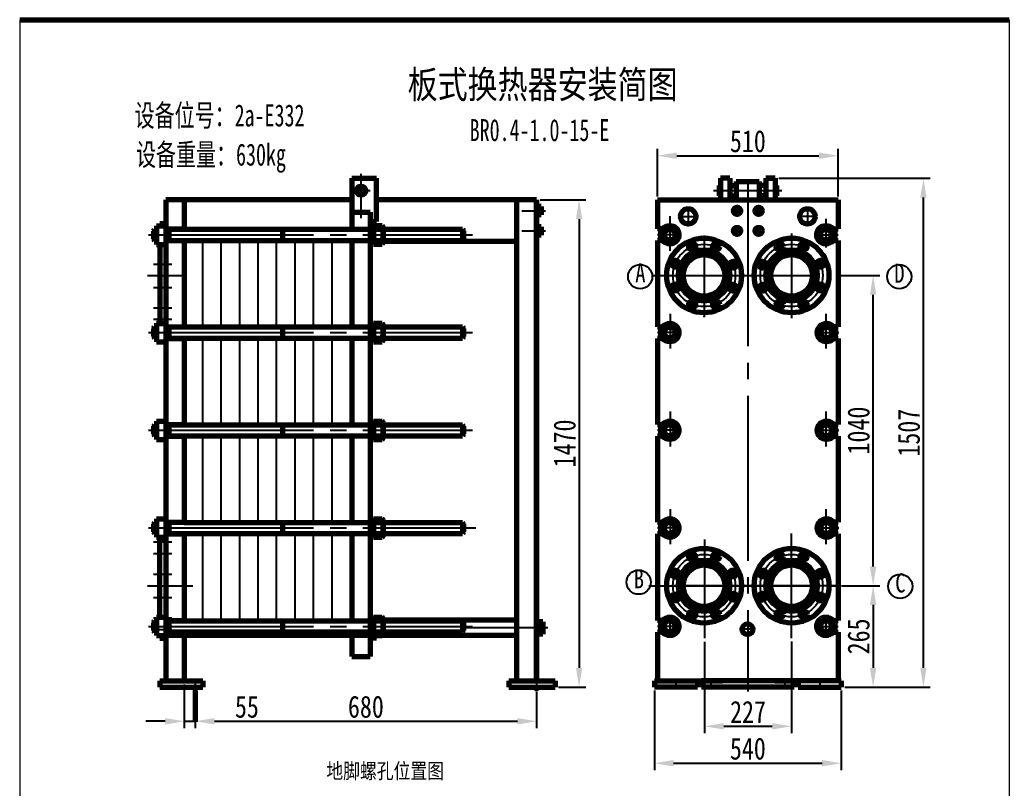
# Model space of a CAD drawing. Header units: millimetres. Extents: x -1351 to 1275, y 768 to 1047.
# Drawn here: x -640.8 to -460.8, y 904.3 to 1044.1 of the extents above; entities that cross this region are included whole.
import ezdxf

# ---------------------------------------------------------------- set-up
doc = ezdxf.new("R2010")
doc.units = ezdxf.units.MM
doc.linetypes.add('EB_DASHDOT', pattern=[39, 30, -3, 3, -3])
doc.layers.get('0').update_dxf_attribs({"lineweight": 0})
doc.layers.add('CAXA4', color=3, linetype='Continuous', lineweight=25)
doc.styles.add('HZTXT', font='TXT.SHX', dxfattribs={"width": 0.8, "bigfont": 'HZTXT.SHX'})
doc.styles.add('标准', font='SIMFANG.TTF', dxfattribs={"width": 0.667})
doc.dimstyles.get("Standard").update_dxf_attribs({"dimtxt": 4, "dimasz": 3.5, "dimexe": 1.25, "dimexo": 0.625, "dimtad": 1, "dimdec": 4, "dimdsep": 46, "dimtxsty": 'HZTXT', "dimcen": 0, "dimclrd": 256, "dimclre": 256, "dimclrt": 256, "dimadec": 0, "dimazin": 0, "dimtfac": 1, "dimtdec": 4, "dimtmove": 0, "dimatfit": 3, "dimfxl": 0, "dimtolj": 1, "dimtzin": 0, "dimarcsym": 0})

# ---------------------------------------------------------------- blocks, each defined once
blk = doc.blocks.new('*D49')
at = {"lineweight": -2}
for p, q in [((-524.75, 1012.01), (-524.75, 1020.66)), ((-491.86, 1012.01), (-491.86, 1020.66)), ((-521.25, 1019.41), (-495.36, 1019.41))]:
    blk.add_line(p, q, dxfattribs=at)
for points in [[(-521.25, 1019.99), (-521.25, 1018.82), (-524.75, 1019.41)], [(-495.36, 1019.99), (-495.36, 1018.82), (-491.86, 1019.41)]]:
    blk.add_solid(points)
at = {"layer": 'Defpoints', "color": 0}
for p in [(-491.86, 1019.41), (-524.75, 1011.39), (-491.86, 1011.39)]:
    blk.add_point(p, dxfattribs=at)
at = {"insert": (-508.3, 1022.03), "char_height": 4, "attachment_point": 5, "style": 'HZTXT'}
blk.add_mtext('\\A1;\\fFangSong_GB2312;510', dxfattribs=at)
blk = doc.blocks.new('*D50')
at = {"lineweight": -2}
for p, q in [((-546.1, 1011.39), (-537.75, 1011.39)), ((-539, 1007.89), (-539, 926.23)), ((-542.74, 922.73), (-537.75, 922.73))]:
    blk.add_line(p, q, dxfattribs=at)
for points in [[(-539.58, 1007.89), (-538.41, 1007.89), (-539, 1011.39)], [(-539.58, 926.23), (-538.41, 926.23), (-539, 922.73)]]:
    blk.add_solid(points)
at = {"layer": 'Defpoints', "color": 0}
for p in [(-546.73, 1011.39), (-543.37, 922.73), (-539, 922.73)]:
    blk.add_point(p, dxfattribs=at)
at = {"insert": (-541.62, 967.06), "char_height": 4, "attachment_point": 5, "rotation": 90, "style": 'HZTXT'}
blk.add_mtext('\\A1;\\fFangSong_GB2312;1470', dxfattribs=at)
blk = doc.blocks.new('*D59')
at = {"lineweight": -2}
for p, q in [((-525.31, 922.11), (-525.31, 907.64)), ((-491.3, 922.11), (-491.3, 907.64)), ((-521.81, 908.89), (-494.8, 908.89))]:
    blk.add_line(p, q, dxfattribs=at)
for points in [[(-521.81, 909.47), (-521.81, 908.31), (-525.31, 908.89)], [(-494.8, 909.47), (-494.8, 908.31), (-491.3, 908.89)]]:
    blk.add_solid(points)
at = {"layer": 'Defpoints', "color": 0}
for p in [(-525.31, 922.73), (-491.3, 922.73), (-491.3, 908.89)]:
    blk.add_point(p, dxfattribs=at)
at = {"insert": (-508.3, 911.52), "char_height": 4, "attachment_point": 5, "style": 'HZTXT'}
blk.add_mtext('\\A1;\\fFangSong_GB2312;540', dxfattribs=at)
blk = doc.blocks.new('*D60')
at = {"lineweight": -2}
for p, q in [((-608.86, 921.79), (-608.86, 915.27)), ((-546.73, 921.79), (-546.73, 915.27)), ((-605.36, 916.52), (-550.23, 916.52))]:
    blk.add_line(p, q, dxfattribs=at)
for points in [[(-605.36, 917.1), (-605.36, 915.93), (-608.86, 916.52)], [(-550.23, 917.1), (-550.23, 915.93), (-546.73, 916.52)]]:
    blk.add_solid(points)
at = {"layer": 'Defpoints', "color": 0}
for p in [(-608.86, 922.42), (-546.73, 922.42), (-546.73, 916.52)]:
    blk.add_point(p, dxfattribs=at)
at = {"insert": (-577.79, 919.14), "char_height": 4, "attachment_point": 5, "style": 'HZTXT'}
blk.add_mtext('\\A1;{\\fFangSong_GB2312|b0|i0|c134|p0;680}', dxfattribs=at)
blk = doc.blocks.new('*D61')
at = {"lineweight": -2}
for p, q in [((-610.82, 923.23), (-610.82, 915.27)), ((-608.86, 922.11), (-608.86, 915.27)), ((-614.32, 916.52), (-617.82, 916.52)), ((-610.82, 916.52), (-608.86, 916.52)), ((-605.36, 916.52), (-597, 916.52))]:
    blk.add_line(p, q, dxfattribs=at)
for points in [[(-614.32, 917.1), (-614.32, 915.93), (-610.82, 916.52)], [(-605.36, 917.1), (-605.36, 915.93), (-608.86, 916.52)]]:
    blk.add_solid(points)
at = {"layer": 'Defpoints', "color": 0}
for p in [(-610.82, 923.85), (-608.86, 922.73), (-608.86, 916.52)]:
    blk.add_point(p, dxfattribs=at)
at = {"insert": (-599.43, 919.14), "char_height": 4, "attachment_point": 5, "style": 'HZTXT'}
blk.add_mtext('\\A1;\\fFangSong_GB2312;55', dxfattribs=at)
blk = doc.blocks.new('*D62')
at = {"lineweight": -2}
for p, q in [((-516.2, 930.99), (-516.2, 914.36)), ((-500.35, 931.04), (-500.35, 914.36)), ((-512.7, 915.61), (-503.85, 915.61))]:
    blk.add_line(p, q, dxfattribs=at)
for points in [[(-512.7, 916.19), (-512.7, 915.02), (-516.2, 915.61)], [(-503.85, 916.19), (-503.85, 915.02), (-500.35, 915.61)]]:
    blk.add_solid(points)
at = {"layer": 'Defpoints', "color": 0}
for p in [(-516.2, 931.61), (-500.35, 931.66), (-500.35, 915.61)]:
    blk.add_point(p, dxfattribs=at)
at = {"insert": (-508.27, 918.23), "char_height": 4, "attachment_point": 5, "style": 'HZTXT'}
blk.add_mtext('\\A1;\\fFangSong_GB2312;227', dxfattribs=at)
blk = doc.blocks.new('*D63')
at = {"lineweight": -2}
for p, q in [((-491.24, 941.18), (-484.26, 941.18)), ((-485.51, 937.68), (-485.51, 926.23)), ((-486.34, 922.73), (-484.26, 922.73))]:
    blk.add_line(p, q, dxfattribs=at)
for points in [[(-486.1, 937.68), (-484.93, 937.68), (-485.51, 941.18)], [(-486.1, 926.23), (-484.93, 926.23), (-485.51, 922.73)]]:
    blk.add_solid(points)
at = {"layer": 'Defpoints', "color": 0}
for p in [(-491.86, 941.18), (-486.97, 922.73), (-485.51, 922.73)]:
    blk.add_point(p, dxfattribs=at)
at = {"insert": (-488.14, 931.96), "char_height": 4, "attachment_point": 5, "rotation": 90, "style": 'HZTXT'}
blk.add_mtext('\\A1;\\fFangSong_GB2312;265', dxfattribs=at)
blk = doc.blocks.new('*D64')
at = {"lineweight": -2}
for p, q in [((-491.36, 997.63), (-484.26, 997.63)), ((-485.51, 944.68), (-485.51, 994.13)), ((-491.24, 941.18), (-484.26, 941.18))]:
    blk.add_line(p, q, dxfattribs=at)
for points in [[(-486.1, 994.13), (-484.93, 994.13), (-485.51, 997.63)], [(-486.1, 944.68), (-484.93, 944.68), (-485.51, 941.18)]]:
    blk.add_solid(points)
at = {"layer": 'Defpoints', "color": 0}
for p in [(-491.98, 997.63), (-485.51, 997.63), (-491.86, 941.18)]:
    blk.add_point(p, dxfattribs=at)
at = {"insert": (-488.14, 969.41), "char_height": 4, "attachment_point": 5, "rotation": 90, "style": 'HZTXT'}
blk.add_mtext('\\A1;\\fFangSong_GB2312;1040', dxfattribs=at)
blk = doc.blocks.new('*D65')
at = {"lineweight": -2}
for p, q in [((-502.69, 1015.3), (-475.11, 1015.3)), ((-476.36, 926.23), (-476.36, 1011.8)), ((-490.68, 922.73), (-475.11, 922.73))]:
    blk.add_line(p, q, dxfattribs=at)
for points in [[(-476.94, 1011.8), (-475.78, 1011.8), (-476.36, 1015.3)], [(-476.94, 926.23), (-475.78, 926.23), (-476.36, 922.73)]]:
    blk.add_solid(points)
at = {"layer": 'Defpoints', "color": 0}
for p in [(-503.32, 1015.3), (-476.36, 1015.3), (-491.3, 922.73)]:
    blk.add_point(p, dxfattribs=at)
at = {"insert": (-478.99, 969.02), "char_height": 4, "attachment_point": 5, "rotation": 90, "style": 'HZTXT'}
blk.add_mtext('\\A1;\\fFangSong_GB2312;1507', dxfattribs=at)

msp = doc.modelspace()

# ---------------------------------------------------------------- linework, layer by layer
at = {"color": 7}
for p, q in [((-640.75249, 1044.13836), (-640.75249, 773.13836)), ((-460.75249, 1044.13836), (-460.75249, 773.13836))]:
    msp.add_line(p, q, dxfattribs=at)
at = {"linetype": 'Continuous', "lineweight": 70}
for p, q in [((-640.75249, 1044.13836), (-460.75249, 1044.13836)), ((-580.34362, 1015.29708), (-580.34362, 1006.03044)), ((-580.34362, 1015.29708), (-575.86362, 1015.29708)), ((-575.86362, 1007.45708), (-575.86362, 1015.29708)), ((-513.28796, 1015.29708), (-513.28796, 1011.37708)), ((-511.60796, 1015.29708), (-513.28796, 1015.29708)), ((-511.60796, 1015.29708), (-513.28796, 1015.29708)), ((-511.60796, 1015.29708), (-511.60796, 1011.37708)), ((-504.99996, 1015.29708), (-504.99996, 1011.37708)), ((-504.99996, 1015.29708), (-503.31996, 1015.29708)), ((-503.31996, 1015.29708), (-504.99996, 1015.29708)), ((-503.31996, 1015.29708), (-503.31996, 1011.37708)), ((-513.52633, 1014.01046), (-513.52633, 1012.1037)), ((-513.52633, 1014.01046), (-513.28796, 1014.01046)), ((-511.60796, 1014.01046), (-510.39581, 1014.01046)), ((-510.39581, 1014.73708), (-510.39581, 1011.37708)), ((-510.39581, 1014.73708), (-506.21211, 1014.73708)), ((-506.21211, 1014.73708), (-506.21211, 1011.37708)), ((-504.99996, 1014.01046), (-506.21211, 1014.01046)), ((-503.08158, 1014.01046), (-503.31996, 1014.01046)), ((-503.08158, 1014.01046), (-503.08158, 1012.1037)), ((-513.52633, 1012.1037), (-513.28796, 1012.1037)), ((-511.60796, 1012.1037), (-510.39581, 1012.1037)), ((-504.99996, 1012.1037), (-506.21211, 1012.1037)), ((-503.08158, 1012.1037), (-503.31996, 1012.1037)), ((-614.18246, 1011.38605), (-614.18246, 969.40644)), ((-580.34362, 1011.38605), (-614.18246, 1011.38605)), ((-610.82246, 1011.38605), (-610.82246, 1006.03044)), ((-558.39138, 1011.38605), (-575.86362, 1011.38605)), ((-546.72686, 1011.38605), (-558.39138, 1011.38605)), ((-550.36686, 1011.38605), (-550.36686, 969.40644)), ((-546.72686, 1011.38605), (-546.72686, 969.40644)), ((-546.44686, 1010.42387), (-546.72686, 1010.42387)), ((-546.44686, 1010.42387), (-546.44686, 1008.36307)), ((-545.88686, 1010.14387), (-546.44686, 1010.14387)), ((-545.88686, 1010.14387), (-545.88686, 1008.64307)), ((-524.74785, 1011.38605), (-524.74785, 1006.08644)), ((-524.74785, 1011.38605), (-524.74785, 1006.08644)), ((-524.74785, 1011.38605), (-491.86007, 1011.38605)), ((-513.28796, 1011.37708), (-503.31996, 1011.37708)), ((-491.86007, 1011.38605), (-491.86007, 1006.08644)), ((-491.86007, 1011.38605), (-491.86007, 1006.08644)), ((-580.34362, 1009.13708), (-576.98362, 1009.13708)), ((-576.98362, 1009.13708), (-576.98362, 969.40644)), ((-546.44686, 1008.36307), (-546.72686, 1008.36307)), ((-545.88686, 1009.76867), (-546.44686, 1009.76867)), ((-545.88686, 1009.01827), (-546.44686, 1009.01827)), ((-545.88686, 1008.64307), (-546.44686, 1008.64307)), ((-615.86246, 1006.64644), (-615.86246, 1003.28644)), ((-615.86246, 1006.64644), (-614.18246, 1006.64644)), ((-615.30246, 1007.09444), (-615.30246, 1006.64644)), ((-615.30246, 1007.09444), (-614.18246, 1007.09444)), ((-576.98362, 1007.45708), (-575.86362, 1007.45708)), ((-575.86362, 1007.15044), (-576.98362, 1007.15044)), ((-576.98362, 1006.70244), (-576.42362, 1006.70244)), ((-576.42362, 1006.70244), (-576.42362, 1003.34244)), ((-576.25562, 1006.70244), (-574.79962, 1006.70244)), ((-575.86362, 1007.15044), (-575.86362, 1006.70244)), ((-574.63162, 1006.36644), (-574.63162, 1003.67844)), ((-546.44686, 1006.75678), (-546.72686, 1006.75678)), ((-546.44686, 1006.75678), (-546.44686, 1004.69598)), ((-545.88686, 1006.47678), (-546.44686, 1006.47678)), ((-545.88686, 1006.47678), (-545.88686, 1004.97598)), ((-616.42246, 1005.69444), (-616.25446, 1005.97444)), ((-616.42246, 1005.69444), (-616.42246, 1004.23844)), ((-616.25446, 1005.97444), (-615.86246, 1005.97444)), ((-616.25446, 1005.97444), (-616.25446, 1003.95844)), ((-614.18246, 1006.08644), (-610.82246, 1006.08644)), ((-613.62246, 1006.08644), (-613.62246, 1003.95844)), ((-613.62246, 1006.03044), (-588.69359, 1006.03044)), ((-610.82246, 1006.03044), (-588.69359, 1006.03044)), ((-592.96476, 1006.03044), (-592.96476, 1004.01444)), ((-588.69359, 1006.03044), (-576.98362, 1006.03044)), ((-588.69359, 1006.03044), (-576.98362, 1006.03044)), ((-576.25562, 1006.03044), (-575.01475, 1006.03044)), ((-576.25562, 1006.03044), (-574.79962, 1006.03044)), ((-574.63162, 1006.03044), (-573.30246, 1006.03044)), ((-574.63162, 1006.03044), (-573.30246, 1006.03044)), ((-574.63162, 1006.03044), (-560.2137, 1006.03044)), ((-560.2137, 1006.03044), (-560.2137, 1004.01444)), ((-560.2137, 1006.03044), (-560.0457, 1005.75044)), ((-560.0457, 1005.75044), (-560.0457, 1004.29444)), ((-546.44686, 1004.69598), (-546.72686, 1004.69598)), ((-545.88686, 1006.10158), (-546.44686, 1006.10158)), ((-545.88686, 1005.35118), (-546.44686, 1005.35118)), ((-545.88686, 1004.97598), (-546.44686, 1004.97598)), ((-523.80797, 1006.08644), (-524.74785, 1006.08644)), ((-492.79995, 1006.08644), (-491.86007, 1006.08644)), ((-616.42246, 1004.23844), (-616.25446, 1003.95844)), ((-616.25446, 1003.95844), (-615.86246, 1003.95844)), ((-615.86246, 1003.28644), (-614.18246, 1003.28644)), ((-615.30246, 1003.28644), (-615.30246, 988.89444)), ((-614.18246, 1003.95844), (-610.82246, 1003.95844)), ((-613.62246, 1004.01444), (-588.69359, 1004.01444)), ((-610.82246, 1004.01444), (-610.82246, 988.25314)), ((-591.81475, 1004.01444), (-576.98362, 1004.01444)), ((-580.34362, 1004.01444), (-580.34362, 988.25314)), ((-576.98362, 1003.34244), (-576.42362, 1003.34244)), ((-576.25562, 1004.01444), (-574.79962, 1004.01444)), ((-576.25562, 1003.34244), (-574.79962, 1003.34244)), ((-574.63162, 1004.01444), (-560.2137, 1004.01444)), ((-558.39138, 1003.79568), (-574.63162, 1003.79568)), ((-560.0457, 1004.29444), (-560.2137, 1004.01444)), ((-550.36686, 1003.79568), (-558.39138, 1003.79568)), ((-523.80797, 1003.95844), (-524.74785, 1003.95844)), ((-524.74785, 1003.95844), (-524.74785, 988.30644)), ((-492.79995, 1003.95844), (-491.86007, 1003.95844)), ((-491.86007, 1003.95844), (-491.86007, 988.30644)), ((-616.42246, 987.97314), (-616.25446, 988.25314)), ((-616.25446, 988.25314), (-616.25446, 986.23714)), ((-616.25446, 988.25314), (-615.86246, 988.25314)), ((-615.86246, 988.92514), (-614.18246, 988.92514)), ((-615.86246, 988.92514), (-615.86246, 985.56514)), ((-615.30246, 988.89444), (-614.18246, 988.89444)), ((-614.18246, 988.30914), (-610.82246, 988.30914)), ((-613.62246, 988.30914), (-613.62246, 986.18114)), ((-613.62246, 988.25314), (-588.69359, 988.25314)), ((-592.96476, 988.25314), (-592.96476, 986.23714)), ((-591.81475, 988.25314), (-576.98362, 988.25314)), ((-588.69359, 988.25314), (-576.98362, 988.25314)), ((-576.98362, 988.92514), (-576.42362, 988.92514)), ((-576.42362, 988.92514), (-576.42362, 985.56514)), ((-576.25562, 988.92514), (-574.79962, 988.92514)), ((-576.25562, 988.25314), (-574.79962, 988.25314)), ((-574.63162, 988.58914), (-574.63162, 985.90114)), ((-574.63162, 988.25314), (-571.89359, 988.25314)), ((-574.63162, 988.25314), (-560.2137, 988.25314)), ((-560.2137, 988.25314), (-560.0457, 987.97314)), ((-560.2137, 988.25314), (-560.2137, 986.23714)), ((-524.74785, 988.30644), (-523.80797, 988.30644)), ((-491.86007, 988.30644), (-492.70459, 988.30644)), ((-616.42246, 987.97314), (-616.42246, 986.51714)), ((-616.42246, 986.51714), (-616.25446, 986.23714)), ((-560.0457, 986.51714), (-560.2137, 986.23714)), ((-560.0457, 987.97314), (-560.0457, 986.51714)), ((-616.25446, 986.23714), (-615.86246, 986.23714)), ((-615.86246, 985.56514), (-614.18246, 985.56514)), ((-614.18246, 986.18114), (-610.82246, 986.18114)), ((-613.62246, 986.23714), (-588.69359, 986.23714)), ((-610.82246, 986.23714), (-610.82246, 970.52914)), ((-591.81475, 986.23714), (-576.98362, 986.23714)), ((-580.34362, 986.23714), (-580.34362, 970.47314)), ((-576.98362, 985.56514), (-576.42362, 985.56514)), ((-576.25562, 986.23714), (-574.79962, 986.23714)), ((-576.25562, 985.56514), (-574.79962, 985.56514)), ((-574.63162, 986.23714), (-560.2137, 986.23714)), ((-523.80797, 986.17844), (-524.74785, 986.17844)), ((-524.74785, 986.17844), (-524.74785, 970.52644)), ((-492.70459, 986.17844), (-491.86007, 986.17844)), ((-491.86007, 986.17844), (-491.86007, 970.52644)), ((-616.42246, 970.19314), (-616.25446, 970.47314)), ((-616.25446, 970.47314), (-616.25446, 968.45714)), ((-616.25446, 970.47314), (-615.86246, 970.47314)), ((-615.86246, 971.14514), (-614.18246, 971.14514)), ((-615.86246, 971.14514), (-615.86246, 967.78514)), ((-614.18246, 970.52914), (-610.82246, 970.52914)), ((-613.62246, 970.52914), (-613.62246, 968.40114)), ((-613.62246, 970.47314), (-588.69359, 970.47314)), ((-592.96476, 970.47314), (-592.96476, 968.45714)), ((-591.81475, 970.47314), (-576.98362, 970.47314)), ((-588.69359, 970.47314), (-576.98362, 970.47314)), ((-576.98362, 971.14514), (-576.42362, 971.14514)), ((-576.42362, 971.14514), (-576.42362, 967.78514)), ((-576.25562, 971.14514), (-574.79962, 971.14514)), ((-576.25562, 970.47314), (-574.79962, 970.47314)), ((-574.63162, 970.80914), (-574.63162, 968.12114)), ((-574.63162, 970.47314), (-571.89359, 970.47314)), ((-574.63162, 970.47314), (-560.2137, 970.47314)), ((-560.2137, 970.47314), (-560.0457, 970.19314)), ((-560.2137, 970.47314), (-560.2137, 968.45714)), ((-524.74785, 970.52644), (-523.80797, 970.52644)), ((-491.86007, 970.52644), (-492.70459, 970.52644)), ((-616.42246, 970.19314), (-616.42246, 968.73714)), ((-616.42246, 968.73714), (-616.25446, 968.45714)), ((-616.25446, 968.45714), (-615.86246, 968.45714)), ((-614.18246, 969.40644), (-614.18246, 923.85417)), ((-614.18246, 968.40114), (-610.82246, 968.40114)), ((-613.62246, 968.45714), (-588.69359, 968.45714)), ((-610.82246, 968.40114), (-610.82246, 952.69044)), ((-591.81475, 968.45714), (-576.98362, 968.45714)), ((-580.34362, 968.45714), (-580.34362, 952.69044)), ((-576.98362, 969.40644), (-576.98362, 934.51844)), ((-576.25562, 968.45714), (-574.79962, 968.45714)), ((-574.63162, 968.45714), (-560.2137, 968.45714)), ((-560.0457, 968.73714), (-560.2137, 968.45714)), ((-560.0457, 970.19314), (-560.0457, 968.73714)), ((-550.36686, 969.40644), (-550.36686, 923.85417)), ((-546.72686, 969.40644), (-546.72686, 923.85417)), ((-615.86246, 967.78514), (-614.18246, 967.78514)), ((-576.98362, 967.78514), (-576.42362, 967.78514)), ((-576.25562, 967.78514), (-574.79962, 967.78514)), ((-523.80797, 968.39844), (-524.74785, 968.39844)), ((-524.74785, 968.39844), (-524.74785, 952.74644)), ((-492.70459, 968.39844), (-491.86007, 968.39844)), ((-491.86007, 968.39844), (-491.86007, 952.74644)), ((-616.42246, 952.41044), (-616.25446, 952.69044)), ((-616.42246, 952.41044), (-616.42246, 950.95444)), ((-616.25446, 952.69044), (-615.86246, 952.69044)), ((-616.25446, 952.69044), (-616.25446, 950.67444)), ((-615.86246, 953.36244), (-614.18246, 953.36244)), ((-615.86246, 953.36244), (-615.86246, 950.00244)), ((-614.18246, 952.74644), (-610.82246, 952.74644)), ((-613.62246, 952.74644), (-613.62246, 950.61844)), ((-610.82246, 952.69044), (-588.69359, 952.69044)), ((-592.96476, 952.69044), (-592.96476, 950.67444)), ((-591.81475, 952.69044), (-576.98362, 952.69044)), ((-588.69359, 952.69044), (-576.98362, 952.69044)), ((-576.98362, 953.36244), (-576.42362, 953.36244)), ((-576.42362, 953.36244), (-576.42362, 950.00244)), ((-576.25562, 953.36244), (-574.79962, 953.36244)), ((-576.25562, 952.69044), (-574.79962, 952.69044)), ((-574.63162, 953.02644), (-574.63162, 950.33844)), ((-574.63162, 952.69044), (-571.89359, 952.69044)), ((-574.63162, 952.69044), (-560.2137, 952.69044)), ((-560.2137, 952.69044), (-560.0457, 952.41044)), ((-560.2137, 952.69044), (-560.2137, 950.67444)), ((-560.0457, 952.41044), (-560.0457, 950.95444)), ((-524.74785, 952.74644), (-523.80797, 952.74644)), ((-491.86007, 952.74644), (-492.70459, 952.74644)), ((-616.42246, 950.95444), (-616.25446, 950.67444)), ((-616.25446, 950.67444), (-615.86246, 950.67444)), ((-614.18246, 950.61844), (-610.82246, 950.61844)), ((-613.62246, 950.67444), (-588.69359, 950.67444)), ((-610.82246, 950.67444), (-610.82246, 934.79844)), ((-591.81475, 950.67444), (-576.98362, 950.67444)), ((-580.34362, 950.67444), (-580.34362, 934.79844)), ((-576.25562, 950.67444), (-574.79962, 950.67444)), ((-574.63162, 950.67444), (-560.2137, 950.67444)), ((-560.0457, 950.95444), (-560.2137, 950.67444)), ((-523.80797, 950.61844), (-524.74785, 950.61844)), ((-524.74785, 950.61844), (-524.74785, 934.85444)), ((-492.70459, 950.61844), (-491.86007, 950.61844)), ((-491.86007, 950.61844), (-491.86007, 934.85444)), ((-615.86246, 950.00244), (-614.18246, 950.00244)), ((-615.30246, 949.80644), (-614.18246, 949.80644)), ((-615.30246, 935.47044), (-615.30246, 949.80644)), ((-576.98362, 950.00244), (-576.42362, 950.00244)), ((-576.25562, 950.00244), (-574.79962, 950.00244)), ((-616.42246, 934.51844), (-616.25446, 934.79844)), ((-616.42246, 934.51844), (-616.42246, 933.06244)), ((-616.25446, 934.79844), (-615.86246, 934.79844)), ((-616.25446, 934.79844), (-616.25446, 932.78244)), ((-615.86246, 935.47044), (-615.86246, 932.11044)), ((-615.86246, 935.47044), (-614.18246, 935.47044)), ((-614.18246, 934.85444), (-610.82246, 934.85444)), ((-613.62246, 934.85444), (-613.62246, 932.72644)), ((-613.62246, 934.79844), (-588.69359, 934.79844)), ((-610.82246, 934.79844), (-588.69359, 934.79844)), ((-592.96476, 934.79844), (-592.96476, 932.78244)), ((-591.81475, 934.79844), (-576.98362, 934.79844)), ((-591.81475, 934.79844), (-576.98362, 934.79844)), ((-576.98362, 935.47044), (-576.42362, 935.47044)), ((-576.98362, 934.51844), (-576.98362, 928.33417)), ((-576.42362, 935.47044), (-576.42362, 932.11044)), ((-576.25562, 935.47044), (-574.79962, 935.47044)), ((-576.25562, 934.79844), (-574.79962, 934.79844)), ((-574.63162, 935.13444), (-574.63162, 932.44644)), ((-558.39138, 934.91417), (-574.63162, 934.91417)), ((-574.63162, 934.79844), (-560.2137, 934.79844)), ((-560.2137, 934.79844), (-560.2137, 932.78244)), ((-560.2137, 934.79844), (-560.0457, 934.51844)), ((-560.0457, 934.51844), (-560.0457, 933.06244)), ((-550.36686, 934.91417), (-558.39138, 934.91417)), ((-550.36686, 934.91417), (-555.03694, 934.91417)), ((-546.44686, 934.91417), (-546.72686, 934.91417)), ((-546.44686, 934.91417), (-546.44686, 932.11417)), ((-545.60686, 934.63417), (-546.44686, 934.63417)), ((-545.60686, 934.63417), (-545.60686, 932.39417)), ((-523.80797, 934.85444), (-524.74785, 934.85444)), ((-492.79995, 934.85444), (-491.86007, 934.85444)), ((-616.42246, 933.06244), (-616.25446, 932.78244)), ((-616.25446, 932.78244), (-615.86246, 932.78244)), ((-614.18246, 932.72644), (-610.82246, 932.72644)), ((-613.62246, 932.78244), (-588.69359, 932.78244)), ((-610.82246, 932.78244), (-610.82246, 923.85417)), ((-591.81475, 932.78244), (-576.98362, 932.78244)), ((-580.34362, 932.78244), (-580.34362, 932.11417)), ((-580.34362, 932.78244), (-580.34362, 928.33417)), ((-576.25562, 932.78244), (-574.79962, 932.78244)), ((-574.63162, 932.78244), (-560.2137, 932.78244)), ((-560.0457, 933.06244), (-560.2137, 932.78244)), ((-545.60686, 934.07417), (-546.44686, 934.07417)), ((-545.60686, 932.95417), (-546.44686, 932.95417)), ((-523.80797, 932.72644), (-524.74785, 932.72644)), ((-524.74785, 932.72644), (-524.74785, 923.85417)), ((-492.79995, 932.72644), (-491.86007, 932.72644)), ((-491.86007, 932.72644), (-491.86007, 923.85417)), ((-615.86246, 932.11044), (-614.18246, 932.11044)), ((-615.30246, 931.66244), (-615.30246, 932.11044)), ((-615.30246, 931.66244), (-614.18246, 931.66244)), ((-575.01475, 932.11417), (-613.94362, 932.11417)), ((-576.98362, 932.11044), (-576.42362, 932.11044)), ((-575.86362, 931.66244), (-576.98362, 931.66244)), ((-576.25562, 932.11044), (-574.79962, 932.11044)), ((-575.86362, 931.66244), (-575.86362, 932.11044)), ((-558.39138, 932.11417), (-574.79472, 932.11417)), ((-550.36686, 932.11417), (-558.39138, 932.11417)), ((-546.44686, 932.11417), (-546.72686, 932.11417)), ((-545.60686, 932.39417), (-546.44686, 932.39417)), ((-580.34362, 928.33417), (-576.98362, 928.33417)), ((-615.30246, 923.85417), (-615.30246, 922.73417)), ((-615.30246, 923.85417), (-607.46246, 923.85417)), ((-607.46246, 923.85417), (-607.46246, 922.73417)), ((-551.76686, 923.85417), (-551.76686, 922.73417)), ((-551.76686, 923.85417), (-543.36686, 923.85417)), ((-543.36686, 923.85417), (-543.36686, 922.73417)), ((-525.30785, 923.85417), (-525.30785, 922.73417)), ((-525.30785, 923.85417), (-512.93185, 923.85417)), ((-517.46785, 923.85417), (-517.46785, 922.73417)), ((-516.70396, 923.85417), (-516.70396, 922.73417)), ((-516.70396, 923.85417), (-513.20396, 923.85417)), ((-491.30007, 923.85417), (-516.70396, 923.85417)), ((-503.40396, 923.85417), (-499.90396, 923.85417)), ((-499.90396, 923.85417), (-499.90396, 922.73417)), ((-499.14007, 923.85417), (-499.14007, 922.73417)), ((-491.30007, 923.85417), (-491.30007, 922.73417)), ((-615.30246, 922.73417), (-607.46246, 922.73417)), ((-608.86246, 922.06799), (-608.86246, 916.4366)), ((-551.76686, 922.73417), (-543.36686, 922.73417)), ((-517.46785, 922.73417), (-525.30785, 922.73417)), ((-499.90396, 922.73417), (-516.70396, 922.73417)), ((-499.14007, 922.73417), (-491.30007, 922.73417))]:
    msp.add_line(p, q, dxfattribs=at)
at = {"linetype": 'EB_DASHDOT', "lineweight": 25}
for p, q in [((-578.66362, 1008.07027), (-578.66362, 1016.08965)), ((-508.30396, 1014.73708), (-508.30396, 921.95791)), ((-580.34362, 1013.05708), (-576.98362, 1013.05708)), ((-514.51996, 1013.05708), (-502.08796, 1013.05708)), ((-519.14785, 1010.05098), (-519.14785, 1006.69098)), ((-510.26396, 1010.40147), (-510.26396, 1008.38547)), ((-506.34396, 1010.40147), (-506.34396, 1008.38547)), ((-497.46007, 1010.05098), (-497.46007, 1006.69098)), ((-549.43302, 1009.39347), (-545.14217, 1009.39347)), ((-522.50785, 1008.42561), (-522.50785, 1002.09374)), ((-520.82785, 1008.37098), (-517.46785, 1008.37098)), ((-511.27196, 1009.39347), (-509.25596, 1009.39347)), ((-505.33596, 1009.39347), (-507.35196, 1009.39347)), ((-495.78007, 1008.37098), (-499.14007, 1008.37098)), ((-510.26396, 1006.73438), (-510.26396, 1004.71838)), ((-506.34396, 1006.73438), (-506.34396, 1004.71838)), ((-494.10007, 1007.89711), (-494.10007, 1002.74077)), ((-617.31739, 1005.02244), (-558.39138, 1005.02244)), ((-549.43302, 1005.72638), (-545.14217, 1005.72638)), ((-520.54785, 1005.02244), (-524.74785, 1005.02244)), ((-516.26249, 1004.88847), (-516.26249, 990.08932)), ((-511.27196, 1005.72638), (-509.25596, 1005.72638)), ((-505.33596, 1005.72638), (-507.35196, 1005.72638)), ((-500.34543, 1005.22908), (-500.34543, 989.86373)), ((-496.06007, 1005.02244), (-491.86007, 1005.02244)), ((-518.85242, 1003.91223), (-518.03949, 1001.94049)), ((-514.38138, 1002.17834), (-513.81958, 1003.53466)), ((-502.22654, 1002.17834), (-502.78834, 1003.53466)), ((-497.7555, 1003.91223), (-498.56843, 1001.94049)), ((-616.42246, 999.69647), (-613.06246, 999.69647)), ((-520.55169, 999.4572), (-522.15731, 1000.14103)), ((-511.88419, 999.23192), (-509.89913, 1000.01293)), ((-504.72373, 999.23192), (-506.70879, 1000.01293)), ((-496.05623, 999.4572), (-494.45061, 1000.14103)), ((-617.54246, 997.63044), (-611.32272, 997.63044)), ((-525.84242, 997.63044), (-492.89123, 997.63044)), ((-616.42246, 995.45241), (-613.06246, 995.45241)), ((-522.5899, 995.03817), (-520.60483, 995.81918)), ((-510.01109, 994.96797), (-511.9733, 995.80367)), ((-511.32202, 994.73259), (-510.76021, 996.08891)), ((-506.59683, 994.96797), (-504.63462, 995.80367)), ((-505.2859, 994.73259), (-505.84771, 996.08891)), ((-493.93334, 995.03817), (-495.91841, 995.81918)), ((-518.71387, 991.67799), (-518.15207, 993.03431)), ((-514.4855, 993.32039), (-513.67256, 991.34864)), ((-502.12242, 993.32039), (-502.93536, 991.34864)), ((-497.89405, 991.67799), (-498.45585, 993.03431)), ((-616.42246, 991.73373), (-613.06246, 991.73373)), ((-522.41248, 990.64561), (-522.41248, 984.31374)), ((-516.26249, 990.00741), (-516.26249, 990.15444)), ((-494.10007, 990.64561), (-494.10007, 984.31374)), ((-616.42246, 989.65189), (-613.06246, 989.65189)), ((-617.31739, 987.24244), (-558.39138, 987.24244)), ((-520.54785, 987.24244), (-524.74785, 987.24244)), ((-520.54785, 987.24244), (-524.74785, 987.24244)), ((-495.9647, 987.24244), (-491.7647, 987.24244)), ((-495.9647, 987.24244), (-491.7647, 987.24244)), ((-522.41248, 972.86561), (-522.41248, 966.53374)), ((-494.10007, 972.86561), (-494.10007, 966.53374)), ((-617.31739, 969.46244), (-558.39138, 969.46244)), ((-520.54785, 969.46244), (-524.74785, 969.46244)), ((-520.54785, 969.46244), (-524.74785, 969.46244)), ((-520.54785, 969.46244), (-524.74785, 969.46244)), ((-495.9647, 969.46244), (-491.7647, 969.46244)), ((-495.9647, 969.46244), (-491.7647, 969.46244)), ((-495.9647, 969.46244), (-491.7647, 969.46244)), ((-522.41248, 955.08561), (-522.41248, 948.75374)), ((-494.10007, 955.08561), (-494.10007, 948.75374)), ((-617.31692, 951.68244), (-557.76232, 951.68244)), ((-520.54785, 951.68244), (-524.74785, 951.68244)), ((-520.54785, 951.68244), (-524.74785, 951.68244)), ((-520.54785, 951.68244), (-524.74785, 951.68244)), ((-520.54785, 951.68244), (-524.74785, 951.68244)), ((-500.34543, 931.66244), (-500.34543, 950.70244)), ((-495.9647, 951.68244), (-491.7647, 951.68244)), ((-495.9647, 951.68244), (-491.7647, 951.68244)), ((-495.9647, 951.68244), (-491.7647, 951.68244)), ((-495.9647, 951.68244), (-491.7647, 951.68244)), ((-616.42246, 949.16098), (-613.06246, 949.16098)), ((-516.20056, 949.57101), (-516.20056, 931.61154)), ((-616.42246, 947.02314), (-613.06246, 947.02314)), ((-518.71387, 947.13488), (-518.15207, 945.77857)), ((-514.4855, 945.49249), (-513.67256, 947.46423)), ((-501.78624, 944.67707), (-502.93536, 947.46423)), ((-497.89405, 947.13488), (-498.45585, 945.77857)), ((-616.42246, 943.30447), (-613.06246, 943.30447)), ((-522.51922, 943.83236), (-520.54652, 943.02128)), ((-510.01109, 943.8449), (-511.9733, 943.0092)), ((-511.32202, 944.08028), (-510.76021, 942.72397)), ((-506.59683, 943.8449), (-504.63462, 943.0092)), ((-505.2859, 944.08028), (-505.84771, 942.72397)), ((-494.10025, 943.68743), (-496.08532, 942.90642)), ((-617.54246, 941.18244), (-609.24524, 941.18244)), ((-526.28708, 941.18244), (-491.86007, 941.18244)), ((-491.86007, 941.18244), (-523.05725, 941.18244)), ((-616.42246, 939.06041), (-613.06246, 939.06041)), ((-520.55169, 939.35567), (-522.15731, 938.67184)), ((-511.92399, 939.47608), (-509.91824, 938.6514)), ((-504.72373, 939.58095), (-506.70879, 938.79994)), ((-496.05623, 939.35567), (-494.45061, 938.67184)), ((-518.85242, 934.90064), (-518.03949, 936.87239)), ((-514.38138, 936.63453), (-513.81958, 935.27821)), ((-502.22654, 936.63453), (-502.78834, 935.27821)), ((-497.7555, 934.90064), (-498.90462, 937.6878)), ((-616.42246, 935.34173), (-613.06246, 935.34173)), ((-522.50785, 935.75044), (-522.50785, 931.83044)), ((-494.10007, 935.75044), (-494.10007, 931.83044)), ((-617.31692, 933.79044), (-558.39138, 933.79044)), ((-616.42246, 933.20389), (-613.06246, 933.20389)), ((-544.70749, 933.51417), (-560.0457, 933.51417)), ((-520.54785, 933.79044), (-524.74785, 933.79044)), ((-507.01975, 933.26265), (-509.70775, 933.26265)), ((-496.06007, 933.79044), (-491.86007, 933.79044)), ((-608.86246, 924.0776), (-608.86246, 922.41799)), ((-546.72686, 924.0776), (-546.72686, 922.41799)), ((-521.38785, 924.0776), (-521.38785, 922.41799)), ((-515.02396, 924.0776), (-515.02396, 922.41799)), ((-501.58396, 924.0776), (-501.58396, 922.41799)), ((-495.22007, 924.0776), (-495.22007, 922.41799))]:
    msp.add_line(p, q, dxfattribs=at)
msp.add_line((-547.20286, 1011.38605), (-547.20286, 923.85417))
at = {"linetype": 'Continuous', "lineweight": 25}
for p, q in [((-616.42246, 1005.69444), (-615.86246, 1005.69444)), ((-592.96476, 1005.75044), (-576.98362, 1005.75044)), ((-574.63162, 1005.75044), (-560.0457, 1005.75044)), ((-616.42246, 1004.23844), (-615.86246, 1004.23844)), ((-607.46246, 988.25314), (-607.46246, 1004.01444)), ((-604.10246, 988.25314), (-604.10246, 1004.01444)), ((-600.74246, 988.25314), (-600.74246, 1004.01444)), ((-597.38246, 988.25314), (-597.38246, 1004.01444)), ((-594.02246, 988.25314), (-594.02246, 1004.01444)), ((-592.96476, 1004.29444), (-576.98362, 1004.29444)), ((-590.66246, 988.25314), (-590.66246, 1004.01444)), ((-587.30246, 988.25314), (-587.30246, 1004.01444)), ((-583.94246, 988.25314), (-583.94246, 1004.01444)), ((-574.63162, 1004.29444), (-560.0457, 1004.29444)), ((-616.42246, 987.97314), (-615.86246, 987.97314)), ((-616.42246, 986.51714), (-615.86246, 986.51714)), ((-592.96476, 987.97314), (-576.98362, 987.97314)), ((-592.96476, 986.51714), (-576.98362, 986.51714)), ((-574.63162, 987.97314), (-560.0457, 987.97314)), ((-574.63162, 986.51714), (-560.0457, 986.51714)), ((-607.46246, 970.47314), (-607.46246, 986.23714)), ((-604.10246, 970.47314), (-604.10246, 986.23714)), ((-600.74246, 970.47314), (-600.74246, 986.23714)), ((-597.38246, 970.47314), (-597.38246, 986.23714)), ((-594.02246, 970.47314), (-594.02246, 986.23714)), ((-590.66246, 970.47314), (-590.66246, 986.23714)), ((-587.30246, 970.47314), (-587.30246, 986.23714)), ((-583.94246, 970.47314), (-583.94246, 986.23714)), ((-616.42246, 970.19314), (-615.86246, 970.19314)), ((-616.42246, 968.73714), (-615.86246, 968.73714)), ((-607.46246, 952.69044), (-607.46246, 968.45714)), ((-604.10246, 952.69044), (-604.10246, 968.45714)), ((-600.74246, 952.69044), (-600.74246, 968.45714)), ((-597.38246, 952.69044), (-597.38246, 968.45714)), ((-594.02246, 952.69044), (-594.02246, 968.45714)), ((-592.96476, 970.19314), (-576.98362, 970.19314)), ((-592.96476, 968.73714), (-576.98362, 968.73714)), ((-590.66246, 952.69044), (-590.66246, 968.45714)), ((-587.30246, 952.69044), (-587.30246, 968.45714)), ((-583.94246, 952.69044), (-583.94246, 968.45714)), ((-574.63162, 970.19314), (-560.0457, 970.19314)), ((-574.63162, 968.73714), (-560.0457, 968.73714)), ((-616.42246, 952.41044), (-615.86246, 952.41044)), ((-592.96476, 952.41044), (-576.98362, 952.41044)), ((-574.63162, 952.41044), (-560.0457, 952.41044)), ((-616.42246, 950.95444), (-615.86246, 950.95444)), ((-607.46246, 934.79844), (-607.46246, 950.67444)), ((-604.10246, 934.79844), (-604.10246, 950.67444)), ((-600.74246, 934.79844), (-600.74246, 950.67444)), ((-597.38246, 934.79844), (-597.38246, 950.67444)), ((-594.02246, 934.79844), (-594.02246, 950.67444)), ((-592.96476, 950.95444), (-576.98362, 950.95444)), ((-590.66246, 934.79844), (-590.66246, 950.67444)), ((-587.30246, 934.79844), (-587.30246, 950.67444)), ((-583.94246, 934.79844), (-583.94246, 950.67444)), ((-574.63162, 950.95444), (-560.0457, 950.95444)), ((-616.42246, 934.51844), (-615.86246, 934.51844)), ((-592.96476, 934.51844), (-576.98362, 934.51844)), ((-574.63162, 934.51844), (-560.0457, 934.51844)), ((-616.42246, 933.06244), (-615.86246, 933.06244)), ((-592.96476, 933.06244), (-576.98362, 933.06244)), ((-574.63162, 933.06244), (-560.0457, 933.06244))]:
    msp.add_line(p, q, dxfattribs=at)
at = {"linetype": 'Continuous'}
for points in [[(-509.61409, 1009.76867), (-510.26396, 1010.14387), (-510.91383, 1009.76867), (-510.91383, 1009.01827), (-510.26396, 1008.64307), (-509.61409, 1009.01827), (-509.61409, 1009.76867)], [(-505.69409, 1009.01827), (-506.34396, 1008.64307), (-506.99383, 1009.01827), (-506.99383, 1009.76867), (-506.34396, 1010.14387), (-505.69409, 1009.76867), (-505.69409, 1009.01827)], [(-510.91383, 1005.35118), (-510.26396, 1004.97598), (-509.61409, 1005.35118), (-509.61409, 1006.10158), (-510.26396, 1006.47678), (-510.91383, 1006.10158), (-510.91383, 1005.35118)], [(-505.69409, 1005.35118), (-506.34396, 1004.97598), (-506.99383, 1005.35118), (-506.99383, 1006.10158), (-506.34396, 1006.47678), (-505.69409, 1006.10158), (-505.69409, 1005.35118)], [(-519.06416, 1003.22845), (-519.06416, 1002.50099), (-518.43416, 1002.13726), (-517.80416, 1002.50099), (-517.80416, 1003.22845), (-518.43416, 1003.59218), (-519.06416, 1003.22845)], [(-514.73048, 1003.22023), (-514.73048, 1002.49277), (-514.10048, 1002.12904), (-513.47048, 1002.49277), (-513.47048, 1003.22023), (-514.10048, 1003.58396), (-514.73048, 1003.22023)], [(-501.87744, 1003.22023), (-501.87744, 1002.49277), (-502.50744, 1002.12904), (-503.13744, 1002.49277), (-503.13744, 1003.22023), (-502.50744, 1003.58396), (-501.87744, 1003.22023)], [(-497.54376, 1003.22845), (-497.54376, 1002.50099), (-498.17376, 1002.13726), (-498.80376, 1002.50099), (-498.80376, 1003.22845), (-498.17376, 1003.59218), (-497.54376, 1003.22845)], [(-522.15731, 1000.14103), (-522.15731, 999.41357), (-521.52731, 999.04984), (-520.89731, 999.41357), (-520.89731, 1000.14103), (-521.52731, 1000.50476), (-522.15731, 1000.14103)], [(-511.56709, 999.96829), (-511.56709, 999.24082), (-510.93709, 998.87709), (-510.30709, 999.24082), (-510.30709, 999.96829), (-510.93709, 1000.33202), (-511.56709, 999.96829)], [(-505.04083, 999.96829), (-505.04083, 999.24082), (-505.67083, 998.87709), (-506.30083, 999.24082), (-506.30083, 999.96829), (-505.67083, 1000.33202), (-505.04083, 999.96829)], [(-494.45061, 1000.14103), (-494.45061, 999.41357), (-495.08061, 999.04984), (-495.71061, 999.41357), (-495.71061, 1000.14103), (-495.08061, 1000.50476), (-494.45061, 1000.14103)], [(-522.15512, 995.8025), (-522.15512, 995.07504), (-521.52512, 994.71131), (-520.89512, 995.07504), (-520.89512, 995.8025), (-521.52512, 996.16623), (-522.15512, 995.8025)], [(-511.67111, 995.77448), (-511.67111, 995.04702), (-511.04111, 994.68329), (-510.41111, 995.04702), (-510.41111, 995.77448), (-511.04111, 996.13821), (-511.67111, 995.77448)], [(-504.9368, 995.77448), (-504.9368, 995.04702), (-505.5668, 994.68329), (-506.1968, 995.04702), (-506.1968, 995.77448), (-505.5668, 996.13821), (-504.9368, 995.77448)], [(-494.4528, 995.8025), (-494.4528, 995.07504), (-495.0828, 994.71131), (-495.7128, 995.07504), (-495.7128, 995.8025), (-495.0828, 996.16623), (-494.4528, 995.8025)], [(-519.06297, 992.71988), (-519.06297, 991.99242), (-518.43297, 991.62869), (-517.80297, 991.99242), (-517.80297, 992.71988), (-518.43297, 993.08361), (-519.06297, 992.71988)], [(-514.7428, 992.72349), (-514.7428, 991.99603), (-514.1128, 991.6323), (-513.4828, 991.99603), (-513.4828, 992.72349), (-514.1128, 993.08722), (-514.7428, 992.72349)], [(-501.86512, 992.72349), (-501.86512, 991.99603), (-502.49512, 991.6323), (-503.12512, 991.99603), (-503.12512, 992.72349), (-502.49512, 993.08722), (-501.86512, 992.72349)], [(-497.54495, 992.71988), (-497.54495, 991.99242), (-498.17495, 991.62869), (-498.80495, 991.99242), (-498.80495, 992.71988), (-498.17495, 993.08361), (-497.54495, 992.71988)], [(-519.06297, 946.09299), (-519.06297, 946.82045), (-518.43297, 947.18418), (-517.80297, 946.82045), (-517.80297, 946.09299), (-518.43297, 945.72926), (-519.06297, 946.09299)], [(-514.7428, 946.08938), (-514.7428, 946.81684), (-514.1128, 947.18057), (-513.4828, 946.81684), (-513.4828, 946.08938), (-514.1128, 945.72565), (-514.7428, 946.08938)], [(-501.86512, 946.08938), (-501.86512, 946.81684), (-502.49512, 947.18057), (-503.12512, 946.81684), (-503.12512, 946.08938), (-502.49512, 945.72565), (-501.86512, 946.08938)], [(-497.54495, 946.09299), (-497.54495, 946.82045), (-498.17495, 947.18418), (-498.80495, 946.82045), (-498.80495, 946.09299), (-498.17495, 945.72926), (-497.54495, 946.09299)], [(-522.15512, 943.01037), (-522.15512, 943.73783), (-521.52512, 944.10157), (-520.89512, 943.73783), (-520.89512, 943.01037), (-521.52512, 942.64664), (-522.15512, 943.01037)], [(-511.67111, 943.03839), (-511.67111, 943.76585), (-511.04111, 944.12959), (-510.41111, 943.76585), (-510.41111, 943.03839), (-511.04111, 942.67466), (-511.67111, 943.03839)], [(-504.9368, 943.03839), (-504.9368, 943.76585), (-505.5668, 944.12959), (-506.1968, 943.76585), (-506.1968, 943.03839), (-505.5668, 942.67466), (-504.9368, 943.03839)], [(-494.4528, 943.01037), (-494.4528, 943.73783), (-495.0828, 944.10157), (-495.7128, 943.73783), (-495.7128, 943.01037), (-495.0828, 942.64664), (-494.4528, 943.01037)], [(-522.15731, 938.67184), (-522.15731, 939.3993), (-521.52731, 939.76303), (-520.89731, 939.3993), (-520.89731, 938.67184), (-521.52731, 938.30811), (-522.15731, 938.67184)], [(-511.56709, 938.84459), (-511.56709, 939.57205), (-510.93709, 939.93578), (-510.30709, 939.57205), (-510.30709, 938.84459), (-510.93709, 938.48086), (-511.56709, 938.84459)], [(-505.04083, 938.84459), (-505.04083, 939.57205), (-505.67083, 939.93578), (-506.30083, 939.57205), (-506.30083, 938.84459), (-505.67083, 938.48086), (-505.04083, 938.84459)], [(-494.45061, 938.67184), (-494.45061, 939.3993), (-495.08061, 939.76303), (-495.71061, 939.3993), (-495.71061, 938.67184), (-495.08061, 938.30811), (-494.45061, 938.67184)], [(-519.06416, 935.58442), (-519.06416, 936.31188), (-518.43416, 936.67562), (-517.80416, 936.31188), (-517.80416, 935.58442), (-518.43416, 935.22069), (-519.06416, 935.58442)], [(-514.73048, 935.59264), (-514.73048, 936.3201), (-514.10048, 936.68383), (-513.47048, 936.3201), (-513.47048, 935.59264), (-514.10048, 935.22891), (-514.73048, 935.59264)], [(-501.87744, 935.59264), (-501.87744, 936.3201), (-502.50744, 936.68383), (-503.13744, 936.3201), (-503.13744, 935.59264), (-502.50744, 935.22891), (-501.87744, 935.59264)], [(-497.50711, 935.63326), (-497.50711, 936.36072), (-498.13711, 936.72445), (-498.76711, 936.36072), (-498.76711, 935.63326), (-498.13711, 935.26953), (-497.50711, 935.63326)], [(-507.3938, 933.82265), (-508.36375, 934.38265), (-509.3337, 933.82265), (-509.3337, 932.70265), (-508.36375, 932.14265), (-507.3938, 932.70265), (-507.3938, 933.82265)]]:
    msp.add_lwpolyline(points, dxfattribs=at)
at = {"linetype": 'Continuous', "lineweight": 70}
for centre, radius in [((-578.66362, 1013.05708), 0.84), ((-510.26396, 1009.39347), 0.64987), ((-506.34396, 1009.39347), 0.64987), ((-519.14785, 1008.37098), 1.4), ((-497.46007, 1008.37098), 1.4), ((-522.50785, 1005.02244), 1.68), ((-510.26396, 1005.72638), 0.64987), ((-506.34396, 1005.72638), 0.64987), ((-494.10007, 1005.02244), 1.68), ((-522.50785, 1005.02244), 1.008), ((-516.26249, 997.63044), 6.79476), ((-500.34543, 997.63044), 6.79476), ((-494.10007, 1005.02244), 1.008), ((-518.43416, 1002.86472), 0.63), ((-514.10048, 1002.8565), 0.63), ((-502.50744, 1002.8565), 0.63), ((-498.17376, 1002.86472), 0.63), ((-516.26249, 997.63044), 4.662), ((-516.26249, 997.63044), 3.78), ((-500.34543, 997.63044), 4.662), ((-500.34543, 997.63044), 3.78), ((-521.52731, 999.7773), 0.63), ((-510.93709, 999.60456), 0.63), ((-505.67083, 999.60456), 0.63), ((-495.08061, 999.7773), 0.63), ((-521.52512, 995.43877), 0.63), ((-511.04111, 995.41075), 0.63), ((-505.5668, 995.41075), 0.63), ((-495.0828, 995.43877), 0.63), ((-518.43297, 992.35615), 0.63), ((-514.1128, 992.35976), 0.63), ((-502.49512, 992.35976), 0.63), ((-498.17495, 992.35615), 0.63), ((-522.50785, 987.24244), 1.68), ((-522.50785, 987.24244), 1.008), ((-494.0047, 987.24244), 1.68), ((-494.0047, 987.24244), 1.008), ((-522.50785, 969.46244), 1.68), ((-522.50785, 969.46244), 1.008), ((-494.0047, 969.46244), 1.68), ((-494.0047, 969.46244), 1.008), ((-522.50785, 951.68244), 1.68), ((-522.50785, 951.68244), 1.008), ((-494.0047, 951.68244), 1.68), ((-494.0047, 951.68244), 1.008), ((-516.26249, 941.18244), 6.79476), ((-518.43297, 946.45672), 0.63), ((-514.1128, 946.45311), 0.63), ((-500.34543, 941.18244), 6.79476), ((-502.49512, 946.45311), 0.63), ((-498.17495, 946.45672), 0.63), ((-516.26249, 941.18244), 4.662), ((-500.34543, 941.18244), 4.662), ((-521.52512, 943.3741), 0.63), ((-516.26249, 941.18244), 3.78), ((-511.04111, 943.40212), 0.63), ((-505.5668, 943.40212), 0.63), ((-500.34543, 941.18244), 3.78), ((-495.0828, 943.3741), 0.63), ((-521.52731, 939.03557), 0.63), ((-510.93709, 939.20832), 0.63), ((-505.67083, 939.20832), 0.63), ((-495.08061, 939.03557), 0.63), ((-518.43416, 935.94815), 0.63), ((-514.10048, 935.95637), 0.63), ((-502.50744, 935.95637), 0.63), ((-498.13711, 935.99699), 0.63), ((-522.50785, 933.79044), 1.68), ((-522.50785, 933.79044), 1.008), ((-508.36375, 933.26265), 0.96995), ((-494.10007, 933.79044), 1.68), ((-494.10007, 933.79044), 1.008)]:
    msp.add_circle(centre, radius, dxfattribs=at)
at = {"linetype": 'EB_DASHDOT', "lineweight": 25}
for centre in [(-516.26249, 997.63044), (-500.34543, 997.63044), (-516.26249, 941.18244), (-500.34543, 941.18244)]:
    msp.add_circle(centre, 5.67953, dxfattribs=at)
at = {"linetype": 'Continuous', "lineweight": 25}
for centre in [(-527.89089, 997.4008), (-480.75634, 997.41121), (-528.1661, 941.82624), (-480.5811, 941.08135)]:
    msp.add_circle(centre, 2.2044, dxfattribs=at)
at = {"linetype": 'Continuous', "lineweight": 70}
for centre, radius, start, end in [((-576.00362, 1006.36644), 0.42, 126.8698976, 233.1301024), ((-575.05162, 1006.36644), 0.42, 306.8698976, 53.1301024), ((-573.31562, 1005.02244), 3.108, 161.0753556, 198.9246444), ((-577.73962, 1005.02244), 3.108, 341.0753556, 18.9246444), ((-576.00362, 1003.67844), 0.42, 126.8698976, 233.1301024), ((-575.05162, 1003.67844), 0.42, 306.8698976, 53.1301024), ((-576.00362, 988.58914), 0.42, 126.8698976, 233.1301024), ((-573.31562, 987.24514), 3.108, 161.0753556, 198.9246444), ((-575.05162, 988.58914), 0.42, 306.8698976, 53.1301024), ((-577.73962, 987.24514), 3.108, 341.0753556, 18.9246444), ((-576.00362, 985.90114), 0.42, 126.8698976, 233.1301024), ((-575.05162, 985.90114), 0.42, 306.8698976, 53.1301024), ((-576.00362, 970.80914), 0.42, 126.8698976, 233.1301024), ((-573.31562, 969.46514), 3.108, 161.0753556, 198.9246444), ((-575.05162, 970.80914), 0.42, 306.8698976, 53.1301024), ((-577.73962, 969.46514), 3.108, 341.0753556, 18.9246444), ((-576.00362, 968.12114), 0.42, 126.8698976, 233.1301024), ((-575.05162, 968.12114), 0.42, 306.8698976, 53.1301024), ((-576.00362, 953.02644), 0.42, 126.8698976, 233.1301024), ((-573.31562, 951.68244), 3.108, 161.0753556, 198.9246444), ((-575.05162, 953.02644), 0.42, 306.8698976, 53.1301024), ((-577.73962, 951.68244), 3.108, 341.0753556, 18.9246444), ((-576.00362, 950.33844), 0.42, 126.8698976, 233.1301024), ((-575.05162, 950.33844), 0.42, 306.8698976, 53.1301024), ((-576.00362, 935.13444), 0.42, 126.8698976, 233.1301024), ((-573.31562, 933.79044), 3.108, 161.0753556, 198.9246444), ((-575.05162, 935.13444), 0.42, 306.8698976, 53.1301024), ((-577.73962, 933.79044), 3.108, 341.0753556, 18.9246444), ((-576.00362, 932.44644), 0.42, 126.8698976, 233.1301024), ((-575.05162, 932.44644), 0.42, 306.8698976, 53.1301024)]:
    msp.add_arc(centre, radius, start, end, dxfattribs=at)
at = {"linetype": 'Continuous', "lineweight": 25}
for centre, start, end in [((-522.50785, 1005.02244), 291.9409878, 204.3990929), ((-494.10007, 1005.02244), 335.6009071, 248.0590122), ((-522.50785, 987.24244), 291.9409878, 204.3990929), ((-494.0047, 987.24244), 335.6009071, 248.0590122), ((-522.50785, 969.46244), 291.9409878, 204.3990929), ((-494.0047, 969.46244), 335.6009071, 248.0590122), ((-522.50785, 951.68244), 291.9409878, 204.3990929), ((-494.0047, 951.68244), 335.6009071, 248.0590122), ((-522.50785, 933.79044), 291.9409878, 204.3990929), ((-494.10007, 933.79044), 335.6009071, 248.0590122)]:
    msp.add_arc(centre, 0.728, start, end, dxfattribs=at)
at = {"linetype": 'Continuous', "lineweight": 70}
for p in [(-608.86246, 922.41799), (-546.72686, 922.41799)]:
    msp.add_point(p, dxfattribs=at)

# ---------------------------------------------------------------- texts
at = {"linetype": 'Continuous', "lineweight": 25, "attachment_point": 1}
for s, insert, char_height, style in [('{\\fFangSong_GB2312|b0|i0|c134|p34;板式换热器安装简图}', (-570.1892, 1034.86546), 5, 'HZTXT'), ('{\\fSimSun|b0|i0|c134|p2;BR0.4-1.0-15-E}', (-558.90642, 1026.06708), 4, '标准'), ('\\fFangSong_GB2312|b0|i0|p34;A', (-528.79525, 999.82117), 3.456, 'HZTXT'), ('\\fFangSong_GB2312|b0|i0|p34;D', (-481.6607, 999.74698), 3.456, 'HZTXT'), ('\\fFangSong_GB2312|b0|i0|p34;B', (-529.07046, 944.162), 3.456, 'HZTXT'), ('\\fFangSong_GB2312|b0|i0|p34;C', (-481.48547, 943.41712), 3.456, 'HZTXT'), ('\\fFangSong_GB2312|b0|i0|p34;地脚螺孔位置图', (-584.97376, 908.89056), 2.8, 'HZTXT')]:
    msp.add_mtext(s, dxfattribs=dict(at, insert=insert, char_height=char_height, style=style))
at = {"layer": 'CAXA4', "color": 0, "linetype": 'Continuous', "lineweight": 25, "char_height": 4, "attachment_point": 1, "style": '标准'}
for s, insert in [('{\\fSimSun|b0|i0|c134|p2;设备位号：2a-E332}', (-619.86012, 1028.74535)), ('{\\fSimSun|b0|i0|c134|p2;设备重量：630kg}', (-619.60513, 1021.61528))]:
    msp.add_mtext(s, dxfattribs=dict(at, insert=insert))

# ---------------------------------------------------------------- dimensions: what is measured, and where the dimension line sits
for base, p1, p2, text, picture, middle in [((-491.86007, 1019.40831), (-524.74785, 1011.38605), (-491.86007, 1011.38605), '\\fFangSong_GB2312;510', '*D49', (-508.30396, 1022.03331)), ((-500.34543, 915.60665), (-516.20056, 931.61154), (-500.34543, 931.66244), '\\fFangSong_GB2312;227', '*D62', (-508.27299, 918.23165)), ((-608.86246, 916.51832), (-610.82246, 923.85417), (-608.86246, 922.73417), '\\fFangSong_GB2312;55', '*D61', (-599.42989, 919.14332)), ((-546.72686, 916.51832), (-608.86246, 922.41799), (-546.72686, 922.41799), '{\\fFangSong_GB2312|b0|i0|c134|p0;680}', '*D60', (-577.79466, 919.14332)), ((-491.30007, 908.89148), (-525.30785, 922.73417), (-491.30007, 922.73417), '\\fFangSong_GB2312;540', '*D59', (-508.30396, 911.51648))]:
    dim = msp.add_linear_dim(base=base, p1=p1, p2=p2, text=text, dimstyle='Standard')
    dim.commit()
    dim.dimension.update_dxf_attribs({"geometry": picture, "text_midpoint": middle})
for base, p1, p2, text, picture, middle in [((-476.36159, 1015.29708), (-491.30007, 922.73417), (-503.31996, 1015.29708), '\\fFangSong_GB2312;1507', '*D65', (-478.98659, 969.01562)), ((-538.99554, 922.73417), (-546.72686, 1011.38605), (-543.36686, 922.73417), '\\fFangSong_GB2312;1470', '*D50', (-541.62054, 967.06011)), ((-485.51334, 997.63044), (-491.86007, 941.18244), (-491.98036, 997.63044), '\\fFangSong_GB2312;1040', '*D64', (-488.13834, 969.40644)), ((-485.51334, 922.73417), (-491.86007, 941.18244), (-486.96647, 922.73417), '\\fFangSong_GB2312;265', '*D63', (-488.13834, 931.9583))]:
    dim = msp.add_linear_dim(base=base, p1=p1, p2=p2, angle=90, text=text, dimstyle='Standard')
    dim.commit()
    dim.dimension.update_dxf_attribs({"geometry": picture, "text_midpoint": middle})

doc.saveas('drawing.dxf')
